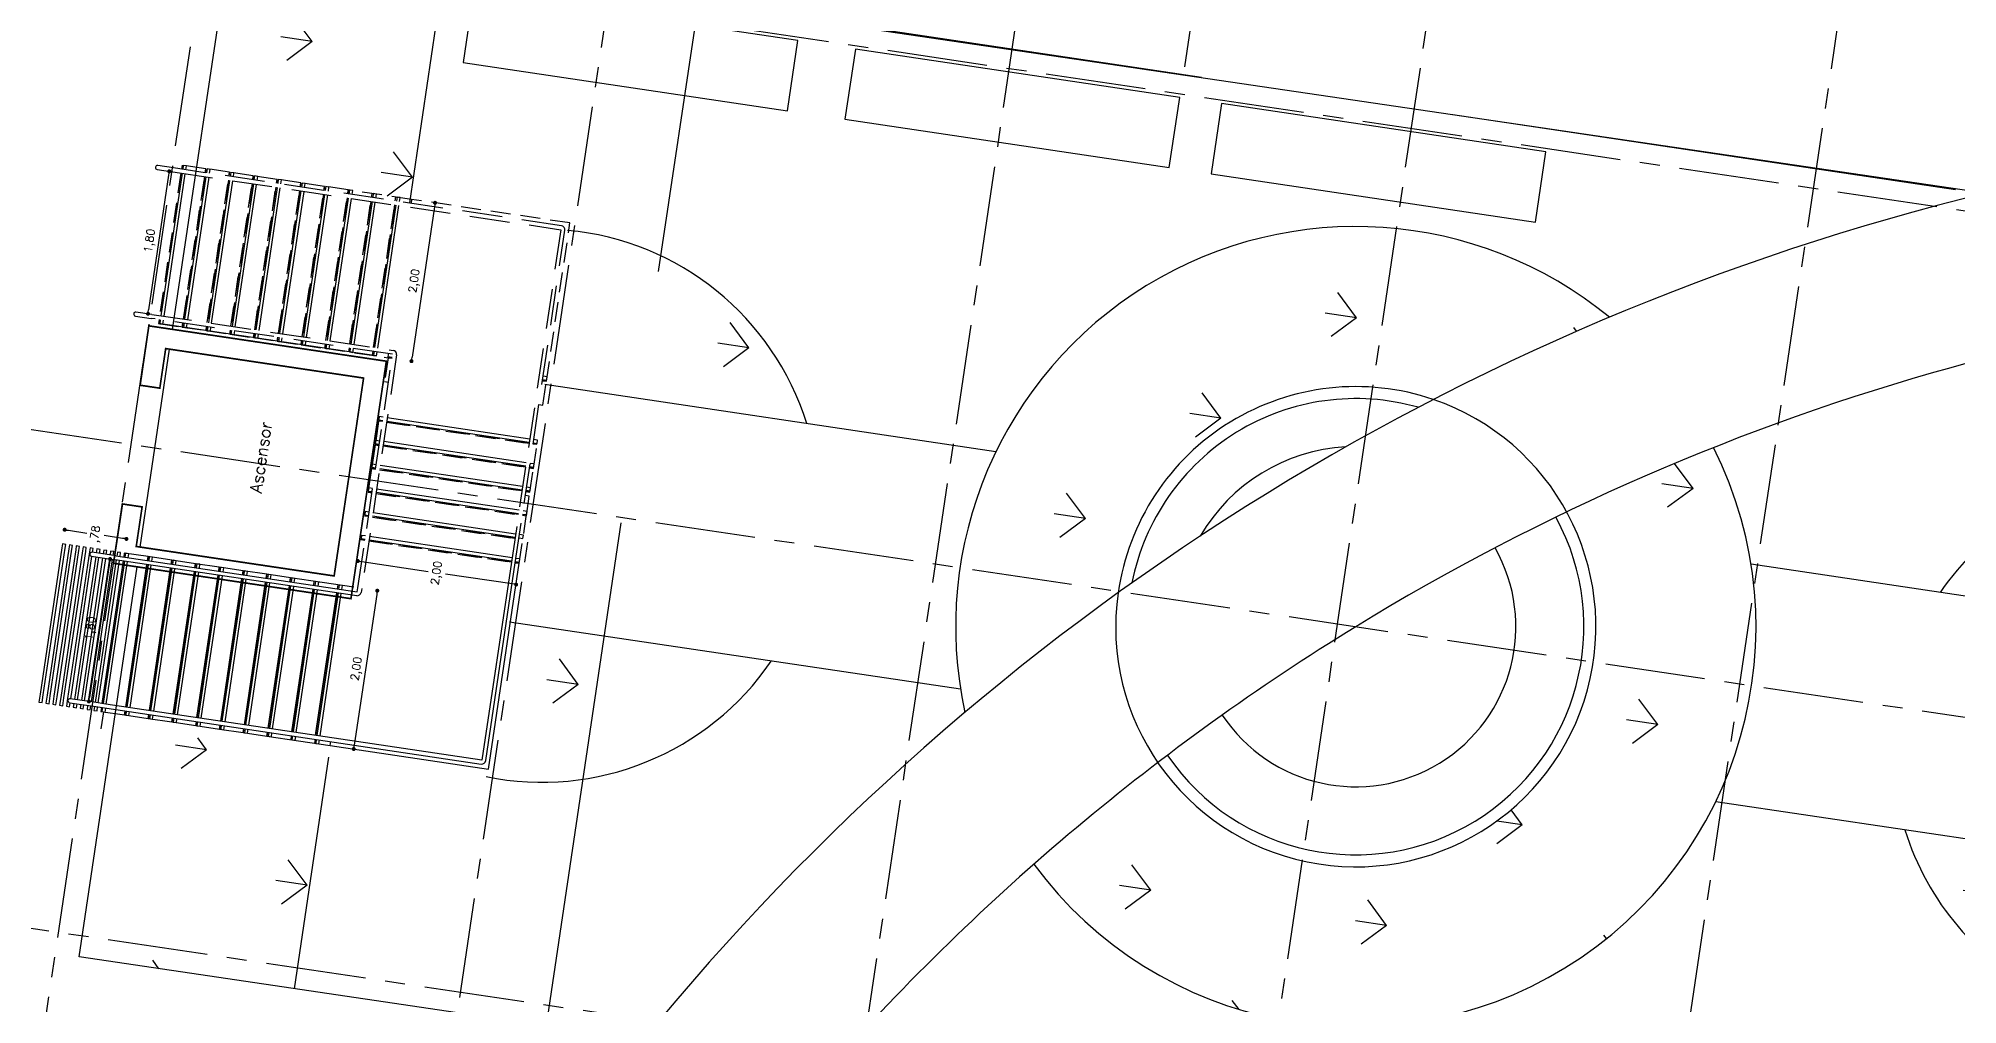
# Model space of a CAD drawing. Header units: millimetres. Extents: x 338 to 506, y 179 to 335.
# Drawn here: x 410.1 to 434.08, y 277.67 to 289.74 of the extents above; entities that cross this region are included whole.
import ezdxf

# ---------------------------------------------------------------- set-up
doc = ezdxf.new("R2010")
doc.units = ezdxf.units.MM
for name, pattern in [('CENTER', [2, 1.25, -0.25, 0.25, -0.25]), ('DASHED', [0.75, 0.5, -0.25]), ('DASHED2', [0.375, 0.25, -0.125]), ('HIDDEN', [0.375, 0.25, -0.125]), ('TRAZOS2', [9.525, 6.35, -3.175])]:
    doc.linetypes.add(name, pattern=pattern)
for name, color, linetype in [('CUBIERTA', 254, 'Continuous'), ('EJES_DE_COLUMNA', 255, 'DASHED2'), ('ESCALERA', 7, 'Continuous'), ('MUROS', 32, 'Continuous'), ('PISO', 253, 'Continuous'), ('PROYECCION', 160, 'HIDDEN'), ('REJAS', 151, 'Continuous'), ('TEXTOS', 7, 'Continuous')]:
    doc.layers.add(name, color=color, linetype=linetype)
doc.styles.add('NOTAS', font='simplex.shx')
doc.styles.get("Standard").update_dxf_attribs({"font": 'ARIALUNI.ttf'})
doc.dimstyles.new('ROMANS', dxfattribs={"dimtxt": 0.1, "dimasz": 0.05, "dimexe": 0.04, "dimexo": 0.5, "dimgap": 0.05, "dimtad": 1, "dimtih": 1, "dimtoh": 1, "dimdec": 4, "dimzin": 5, "dimdsep": 46, "dimtxsty": 'Standard', "dimsah": 1, "dimcen": 0.05, "dimse1": 1, "dimse2": 1, "dimclrd": 7, "dimclre": 7, "dimclrt": 7, "dimadec": 0, "dimazin": 0, "dimtfac": 1, "dimtdec": 4, "dimtix": 1, "dimtmove": 2, "dimatfit": 3, "dimfxl": 1, "dimtolj": 1, "dimarcsym": 0})

# ---------------------------------------------------------------- blocks, each defined once
blk = doc.blocks.new('*X944')
at = {"color": 0}
for p, q in [((102.343, 66.003), (102.064, 66.282)), ((102.343, 66.003), (102.343, 66.398)), ((102.343, 66.003), (102.623, 66.282)), ((101.093, 64.753), (101.132, 64.792)), ((106.815, 64.512), (106.536, 64.792)), ((106.815, 64.512), (106.815, 64.908)), ((106.815, 64.512), (107.095, 64.792))]:
    blk.add_line(p, q, dxfattribs=at)
blk = doc.blocks.new('*X946')
at = {"color": 0}
for p, q in [((100.852, 88.364), (100.852, 88.759)), ((109.797, 88.364), (109.797, 88.759)), ((98.057, 88.55), (98.15, 88.643)), ((100.852, 88.364), (100.573, 88.643)), ((100.852, 88.364), (100.984, 88.496)), ((109.797, 88.364), (109.517, 88.643)), ((109.797, 88.364), (110.076, 88.643)), ((99.362, 86.873), (99.082, 87.153)), ((99.362, 86.873), (99.362, 87.268)), ((99.362, 86.873), (99.641, 87.153)), ((108.306, 86.873), (108.026, 87.153)), ((108.306, 86.873), (108.306, 87.268)), ((108.306, 86.873), (108.585, 87.153))]:
    blk.add_line(p, q, dxfattribs=at)
blk = doc.blocks.new('*X950')
at = {"color": 0}
for p, q in [((102.343, 83.892), (102.343, 84.287)), ((102.343, 83.892), (102.064, 84.171)), ((102.343, 83.892), (102.623, 84.171)), ((106.815, 82.401), (106.815, 82.796)), ((106.815, 82.401), (106.536, 82.68)), ((106.815, 82.401), (107.095, 82.68))]:
    blk.add_line(p, q, dxfattribs=at)
blk = doc.blocks.new('*X951')
at = {"color": 0}
for p, q in [((105.325, 77.929), (105.045, 78.208)), ((105.325, 77.929), (105.325, 78.324)), ((105.325, 77.929), (105.604, 78.208)), ((100.852, 76.438), (100.852, 76.833)), ((106.815, 76.438), (106.815, 76.833)), ((100.852, 76.438), (100.573, 76.718)), ((100.852, 76.438), (101.132, 76.718)), ((106.815, 76.438), (106.536, 76.718)), ((106.815, 76.438), (107.095, 76.718)), ((108.306, 74.947), (108.306, 75.343)), ((99.542, 75.127), (99.641, 75.227)), ((108.306, 74.947), (108.026, 75.227)), ((108.306, 74.947), (108.585, 75.227)), ((100.852, 73.457), (100.573, 73.736)), ((100.852, 73.457), (100.852, 73.852)), ((100.852, 73.457), (101.132, 73.736)), ((102.343, 71.966), (102.064, 72.245)), ((102.343, 71.966), (102.343, 72.289)), ((108.544, 72.203), (108.585, 72.245)), ((102.343, 71.966), (102.509, 72.132)), ((101.093, 70.716), (101.132, 70.755)), ((103.834, 70.475), (103.554, 70.755)), ((103.834, 70.475), (103.834, 70.87)), ((103.834, 70.475), (104.113, 70.755)), ((106.815, 70.475), (106.536, 70.755)), ((106.815, 70.475), (106.815, 70.87)), ((106.815, 70.475), (107.09, 70.75))]:
    blk.add_line(p, q, dxfattribs=at)
blk = doc.blocks.new('COLUMNAS_V3_B9')
for p, q in [((3073.364, 1959.562), (3072.614, 1959.562)), ((3073.364, 1959.312), (3073.364, 1959.562)), ((3072.864, 1956.812), (3072.864, 1959.312)), ((3075.364, 1956.812), (3075.364, 1959.312)), ((3075.364, 1956.812), (3072.864, 1956.812))]:
    blk.add_line(p, q)
at = {"color": 6}
for p in [(3075.614, 1959.562), (3074.864, 1959.312)]:
    blk.add_line(p, (3074.864, 1959.562), dxfattribs=at)
at = {"color": 6, "const_width": 0.02}
blk.add_lwpolyline([(3073.364, 1959.562), (3072.614, 1959.562), (3072.614, 1956.562), (3075.614, 1956.562), (3075.614, 1959.562), (3074.864, 1959.562), (3074.864, 1959.312), (3075.364, 1959.312), (3075.364, 1956.812), (3072.864, 1956.812), (3072.864, 1959.312), (3073.364, 1959.312)], close=True, dxfattribs=at)
blk = doc.blocks.new('EJES_ESTRUCTURALES')
at = {"layer": 'EJES_DE_COLUMNA', "color": 9, "linetype": 'CENTER'}
for p, q in [((729.54081, 131.2663), (729.54081, 199.7363)), ((735.70507, 131.2663), (735.70507, 199.7363)), ((741.96581, 131.2663), (741.96581, 199.7363)), ((661.47768, 185.14297), (759.37077, 185.14297)), ((661.47768, 180.06297), (759.37077, 180.06297)), ((661.4777, 174.98199), (759.37077, 174.98199)), ((661.47768, 169.90297), (759.37077, 169.90297)), ((661.47768, 164.82297), (759.37077, 164.82297))]:
    blk.add_line(p, q, dxfattribs=at)
blk = doc.blocks.new('COLUMNAS')
at = {"color": 6}
for p in [(-595.38, 208.976), (-594.63, 208.726)]:
    blk.add_line(p, (-594.63, 208.976), dxfattribs=at)
for p, q in [((-593.13, 208.976), (-592.38, 208.976)), ((-593.13, 208.726), (-593.13, 208.976)), ((-595.13, 206.226), (-595.13, 208.726)), ((-592.63, 206.226), (-592.63, 208.726)), ((-595.13, 206.226), (-592.63, 206.226))]:
    blk.add_line(p, q)
at = {"color": 6, "const_width": 0.02}
blk.add_lwpolyline([(-593.13, 208.976), (-592.38, 208.976), (-592.38, 205.976), (-595.38, 205.976), (-595.38, 208.976), (-594.63, 208.976), (-594.63, 208.726), (-595.13, 208.726), (-595.13, 206.226), (-592.63, 206.226), (-592.63, 208.726), (-593.13, 208.726)], close=True, dxfattribs=at)
blk = doc.blocks.new('_DOT')
at = {"color": 0, "linetype": 'ByBlock'}
blk.add_line((-0.5, 0), (-1, 0), dxfattribs=at)
at = {"color": 0, "linetype": 'ByBlock', "const_width": 0.5}
blk.add_lwpolyline([(-0.25, 0, 1), (0.25, 0, 1)], format="xyb", close=True, dxfattribs=at)
blk = doc.blocks.new('*U861')
at = {"color": 7, "style": 'NOTAS'}
blk.add_text(',78', height=0.1, dxfattribs=at).set_placement((2995.97, 1975.047))
blk = doc.blocks.new('*D860')
at = {"color": 7, "transparency": 16777216}
for p, q in [((2996.075, 1975.428), (2996.075, 1975.197)), ((2996.075, 1974.747), (2996.075, 1974.978))]:
    blk.add_line(p, q, dxfattribs=at)
at = {"layer": 'DEFPOINTS', "color": 0, "transparency": 16777216}
for p in [(2995.897, 1975.478), (2996.075, 1975.478), (2995.897, 1974.697)]:
    blk.add_point(p, dxfattribs=at)
at = {"color": 7, "transparency": 16777216, "xscale": 0.05, "yscale": 0.05, "zscale": 0.05}
for p, rotation in [((2996.075, 1975.478), 90), ((2996.075, 1974.697), 270)]:
    blk.add_blockref('_DOT', p, dxfattribs=dict(at, rotation=rotation))
at = {"transparency": 16777216}
blk.add_blockref('*U861', (0, 0), dxfattribs=at)
blk = doc.blocks.new('*U1044')
at = {"style": 'NOTAS'}
blk.add_text('Ascensor', height=0.15, dxfattribs=at).set_placement((104.119, 88.157))
blk = doc.blocks.new('*U863')
at = {"color": 7, "style": 'NOTAS'}
blk.add_text('1,80', height=0.1, dxfattribs=at).set_placement((2999.654, 1974.914))
blk = doc.blocks.new('*D862')
at = {"color": 7, "transparency": 16777216}
blk.add_line((3000.647, 1974.845), (2998.947, 1974.845), dxfattribs=at)
at = {"layer": 'DEFPOINTS', "color": 0, "transparency": 16777216}
for p in [(2998.897, 1974.845), (2998.897, 1974.797), (3000.697, 1974.797)]:
    blk.add_point(p, dxfattribs=at)
at = {"color": 7, "transparency": 16777216, "xscale": 0.05, "yscale": 0.05, "zscale": 0.05, "rotation": 180}
blk.add_blockref('_DOT', (2998.897, 1974.845), dxfattribs=at)
at = {"transparency": 16777216}
blk.add_blockref('*U863', (0, 0), dxfattribs=at)
at = {"color": 7, "transparency": 16777216, "xscale": 0.05, "yscale": 0.05, "zscale": 0.05}
blk.add_blockref('_DOT', (3000.697, 1974.845), dxfattribs=at)
blk = doc.blocks.new('*U865')
at = {"color": 7, "style": 'NOTAS'}
blk.add_text('1,80', height=0.1, dxfattribs=at).set_placement((2994.754, 1974.931))
blk = doc.blocks.new('*D864')
at = {"color": 7, "transparency": 16777216}
blk.add_line((2995.747, 1974.862), (2994.047, 1974.862), dxfattribs=at)
at = {"layer": 'DEFPOINTS', "color": 0, "transparency": 16777216}
for p in [(2993.997, 1974.957), (2993.997, 1974.862), (2995.797, 1974.957)]:
    blk.add_point(p, dxfattribs=at)
at = {"color": 7, "transparency": 16777216, "xscale": 0.05, "yscale": 0.05, "zscale": 0.05, "rotation": 180}
blk.add_blockref('_DOT', (2993.997, 1974.862), dxfattribs=at)
at = {"transparency": 16777216}
blk.add_blockref('*U865', (0, 0), dxfattribs=at)
at = {"color": 7, "transparency": 16777216, "xscale": 0.05, "yscale": 0.05, "zscale": 0.05}
blk.add_blockref('_DOT', (2995.797, 1974.862), dxfattribs=at)
blk = doc.blocks.new('*U857')
at = {"color": 7, "style": 'NOTAS'}
blk.add_text('2,00', height=0.1, dxfattribs=at).set_placement((2999.644, 1971.571))
blk = doc.blocks.new('*D856')
at = {"color": 7, "transparency": 16777216}
blk.add_line((3000.747, 1971.502), (2998.847, 1971.502), dxfattribs=at)
at = {"layer": 'DEFPOINTS', "color": 0, "transparency": 16777216}
for p in [(2998.797, 1971.647), (2998.797, 1971.502), (3000.797, 1971.647)]:
    blk.add_point(p, dxfattribs=at)
at = {"color": 7, "transparency": 16777216, "xscale": 0.05, "yscale": 0.05, "zscale": 0.05, "rotation": 180}
blk.add_blockref('_DOT', (2998.797, 1971.502), dxfattribs=at)
at = {"transparency": 16777216}
blk.add_blockref('*U857', (0, 0), dxfattribs=at)
at = {"color": 7, "transparency": 16777216, "xscale": 0.05, "yscale": 0.05, "zscale": 0.05}
blk.add_blockref('_DOT', (3000.797, 1971.502), dxfattribs=at)
blk = doc.blocks.new('*U859')
at = {"color": 7, "style": 'NOTAS'}
blk.add_text('2,00', height=0.1, dxfattribs=at).set_placement((2994.744, 1971.571))
blk = doc.blocks.new('*D858')
at = {"color": 7, "transparency": 16777216}
blk.add_line((2995.847, 1971.502), (2993.947, 1971.502), dxfattribs=at)
at = {"layer": 'DEFPOINTS', "color": 0, "transparency": 16777216}
for p in [(2993.897, 1971.647), (2993.897, 1971.502), (2995.897, 1971.647)]:
    blk.add_point(p, dxfattribs=at)
at = {"color": 7, "transparency": 16777216, "xscale": 0.05, "yscale": 0.05, "zscale": 0.05, "rotation": 180}
blk.add_blockref('_DOT', (2993.897, 1971.502), dxfattribs=at)
at = {"transparency": 16777216}
blk.add_blockref('*U859', (0, 0), dxfattribs=at)
at = {"color": 7, "transparency": 16777216, "xscale": 0.05, "yscale": 0.05, "zscale": 0.05}
blk.add_blockref('_DOT', (2995.897, 1971.502), dxfattribs=at)
blk = doc.blocks.new('*U867')
at = {"color": 7, "style": 'NOTAS'}
blk.add_text('2,00', height=0.1, dxfattribs=at).set_placement((2996.075, 1970.757))
blk = doc.blocks.new('*D866')
at = {"color": 7, "transparency": 16777216}
for p, q in [((2996.228, 1971.747), (2996.228, 1970.907)), ((2996.228, 1969.847), (2996.228, 1970.688))]:
    blk.add_line(p, q, dxfattribs=at)
at = {"layer": 'DEFPOINTS', "color": 0, "transparency": 16777216}
for p in [(2996.228, 1971.797), (2996.157, 1969.797), (2996.228, 1969.797)]:
    blk.add_point(p, dxfattribs=at)
at = {"color": 7, "transparency": 16777216, "xscale": 0.05, "yscale": 0.05, "zscale": 0.05}
for p, rotation in [((2996.228, 1971.797), 90), ((2996.228, 1969.797), 270)]:
    blk.add_blockref('_DOT', p, dxfattribs=dict(at, rotation=rotation))
at = {"transparency": 16777216}
blk.add_blockref('*U867', (0, 0), dxfattribs=at)
blk = doc.blocks.new('A$C7152A42C')
for p, q in [((106.03061, 86.99284), (106.03061, 89.74284)), ((100.98412, 86.8428), (98.05879, 86.84034)), ((107.98412, 86.85792), (110.97578, 86.86293)), ((102.98668, 79.15775), (102.98668, 84.85772)), ((105.98668, 79.15775), (105.98668, 84.85772)), ((102.98668, 64.11826), (102.98668, 69.61835)), ((105.98668, 64.11826), (105.98668, 69.61835))]:
    blk.add_line(p, q)
for points in [[(101.23061, 89.84284), (101.23061, 90.14284, 1), (101.18061, 90.14284), (101.18061, 89.84284)], [(103.08061, 89.84284), (103.08061, 90.14284, 1), (103.03061, 90.14284), (103.03061, 89.84284)], [(106.13061, 89.84284), (106.13061, 90.04284, 1), (106.08061, 90.04284), (106.08061, 89.84284)], [(107.98061, 89.84284), (107.98061, 90.04284, 1), (107.93061, 90.04284), (107.93061, 89.84284)]]:
    blk.add_lwpolyline(points, format="xyb")
for points in [[(101.13061, 89.70784), (100.91609, 89.70784)], [(101.18061, 89.84284), (101.18061, 89.84284), (101.18061, 84.94284)], [(103.73061, 84.94284), (101.23061, 84.94284), (101.23061, 89.69284), (101.23061, 89.84284)], [(103.03061, 86.79284), (103.03061, 89.84284)], [(103.08061, 89.84284), (103.08061, 86.79284), (103.13061, 86.79284)], [(103.13061, 86.74284), (103.08067, 86.74284)], [(101.23054, 84.89284), (103.73061, 84.89284)]]:
    blk.add_lwpolyline(points)
at = {"linetype": 'DASHED'}
for points in [[(103.13061, 86.79284), (106.08061, 86.79284), (106.08061, 89.84284)], [(107.93061, 89.84284), (107.93061, 84.94284), (103.73061, 84.94284)], [(106.13061, 89.84284), (106.13061, 86.79284), (106.13061, 86.79192)], [(107.98061, 84.94284), (107.98061, 89.84284), (107.98061, 89.84284)], [(106.08061, 86.74284), (103.13061, 86.74284)], [(103.73061, 84.89284), (107.93067, 84.89284)]]:
    blk.add_lwpolyline(points, dxfattribs=at)
for centre, radius, start, end in [((103.08373, 86.79597), 0.05322, 183.362995, 266.699751), ((106.07754, 86.79597), 0.05322, 273.300249, 356.637005), ((101.23373, 84.94596), 0.05322, 183.362995, 266.699751), ((107.92748, 84.94596), 0.05322, 273.300249, 356.637005), ((104.49812, 84.67062), 3.46904, 176.908273, 244.170677), ((104.48528, 84.65936), 3.45454, 295.760918, 3.291683), ((82.12756, 55.63801), 31.18038, 22.142294, 59.250018), ((82.12756, 55.63801), 29.18038, 39.982723, 56.883963), ((104.48668, 74.38805), 5, 329.132204, 110.833243), ((104.48668, 74.38805), 5, 134.897507, 305.067939), ((104.48668, 74.38805), 3, 90.331792, 349.633655), ((104.48668, 74.38805), 3, 349.633655, 90.331792), ((104.48668, 74.38805), 2.85, 352.589969, 87.375478), ((104.48668, 74.38805), 2.85, 132.929277, 307.036169), ((104.48668, 74.38805), 2.25, 11.721433, 68.244013), ((104.48668, 74.38805), 2, 131.946612, 308.018835), ((82.12756, 55.63801), 29.18038, 8.037942, 39.982723), ((104.48668, 64.11826), 3.45256, 115.750959, 207.944411), ((104.48668, 64.11826), 3.45256, 332.055589, 64.249041)]:
    blk.add_arc(centre, radius, start, end)
at = {"layer": 'ESCALERA', "color": 251}
for points in [[(101.23061, 90.52319), (101.13061, 90.52319), (101.13061, 90.48319), (101.23061, 90.48319)], [(101.23061, 90.43648), (101.13061, 90.43648), (101.13061, 90.39648), (101.23061, 90.39648)], [(103.08061, 90.52319), (101.23061, 90.52319)], [(101.23061, 90.48319), (103.08061, 90.48319)], [(103.08061, 90.43648), (101.23061, 90.43648)], [(103.13061, 90.52319), (103.13061, 90.52319), (103.08061, 90.52319)], [(103.08061, 90.48319), (103.13061, 90.48319), (103.13061, 90.52319)], [(103.13061, 90.43648), (103.13061, 90.43648), (103.08061, 90.43648)], [(103.08061, 90.39648), (103.13061, 90.39648), (103.13061, 90.43648)], [(101.23061, 90.34978), (101.13061, 90.34978), (101.13061, 90.30978), (101.23061, 90.30978)], [(101.23061, 90.26307), (101.13061, 90.26307), (101.13061, 90.22307), (101.23061, 90.22307)], [(101.23061, 90.17636), (101.13061, 90.17636), (101.13061, 90.13636), (101.18061, 90.13636)], [(101.23061, 90.39648), (103.08061, 90.39648)], [(103.08061, 90.34978), (101.23061, 90.34978)], [(101.23061, 90.30978), (103.08061, 90.30978)], [(103.08061, 90.26307), (101.23061, 90.26307)], [(101.23061, 90.22307), (103.08061, 90.22307)], [(103.08061, 90.17636), (101.23061, 90.17636)], [(103.13061, 90.34978), (103.13061, 90.34978), (103.08061, 90.34978)], [(103.08061, 90.30978), (103.13061, 90.30978), (103.13061, 90.34978)], [(103.13061, 90.26307), (103.13061, 90.26307), (103.08061, 90.26307)], [(103.08061, 90.22307), (103.13061, 90.22307), (103.13061, 90.26307)], [(103.13061, 90.17636), (103.13061, 90.17636), (103.08061, 90.17636)], [(103.08061, 90.13636), (103.13061, 90.13636), (103.13061, 90.17636)], [(101.18061, 90.08966), (101.13061, 90.08966), (101.13061, 90.04966), (101.18061, 90.04966)], [(101.18061, 90.00295), (101.13061, 90.00295), (101.13061, 89.96295), (101.18061, 89.96295)], [(101.23061, 90.13636), (103.03061, 90.13636)], [(103.03061, 90.08966), (101.23061, 90.08966)], [(101.23061, 90.04966), (103.03061, 90.04966)], [(103.03061, 90.00295), (101.23061, 90.00295)], [(101.23061, 89.96295), (103.03061, 89.96295)], [(103.13061, 90.08966), (103.13061, 90.08966), (103.08061, 90.08966)], [(103.08061, 90.04966), (103.13061, 90.04966), (103.13061, 90.08966)], [(103.13061, 90.00295), (103.13061, 90.00295), (103.08061, 90.00295)], [(103.08061, 89.96295), (103.13061, 89.96295), (103.13061, 90.00295)], [(101.18061, 89.91625), (101.13061, 89.91625), (101.13061, 89.87625), (101.18061, 89.87625)], [(101.18061, 89.82954), (101.13061, 89.82954), (101.13061, 89.78954), (101.18061, 89.78954)], [(101.18061, 89.72784), (101.13061, 89.72784), (101.13061, 89.68784), (101.18061, 89.68784)], [(103.03061, 89.91625), (101.23061, 89.91625)], [(101.23061, 89.87625), (103.03061, 89.87625)], [(103.03061, 89.82954), (101.23061, 89.82954)], [(101.23061, 89.78954), (103.03061, 89.78954)], [(103.03061, 89.72784), (101.23061, 89.72784)], [(101.23061, 89.68784), (103.03061, 89.68784)], [(103.13061, 89.91625), (103.13061, 89.91625), (103.08061, 89.91625)], [(103.08061, 89.87625), (103.13061, 89.87625), (103.13061, 89.91625)], [(103.13061, 89.82954), (103.13061, 89.82954), (103.08061, 89.82954)], [(103.08061, 89.78954), (103.13061, 89.78954), (103.13061, 89.82954)], [(103.13061, 89.72784), (103.13061, 89.72784), (103.08061, 89.72784)], [(103.08061, 89.68784), (103.13061, 89.68784), (103.13061, 89.72784)], [(106.08061, 89.72784), (106.03061, 89.72784), (106.03061, 89.68784), (106.08061, 89.68784)], [(107.93061, 89.72784), (106.13061, 89.72784)], [(106.13061, 89.68784), (107.93061, 89.68784)], [(108.03061, 89.72784), (108.03061, 89.72784), (107.98061, 89.72784)], [(107.98061, 89.68784), (108.03061, 89.68784), (108.03061, 89.72784)], [(101.18061, 89.42784), (101.13061, 89.42784), (101.13061, 89.38784), (101.18061, 89.38784)], [(103.03061, 89.42784), (101.23061, 89.42784)], [(101.23061, 89.38784), (103.03061, 89.38784)], [(103.13061, 89.42784), (103.13061, 89.42784), (103.08061, 89.42784)], [(103.08061, 89.38784), (103.13061, 89.38784), (103.13061, 89.42784)], [(106.08061, 89.42784), (106.03061, 89.42784), (106.03061, 89.38784), (106.08061, 89.38784)], [(107.93061, 89.42784), (106.13061, 89.42784)], [(106.13061, 89.38784), (107.93061, 89.38784)], [(108.03061, 89.42784), (108.03061, 89.42784), (107.98061, 89.42784)], [(107.98061, 89.38784), (108.03061, 89.38784), (108.03061, 89.42784)], [(101.18061, 89.12784), (101.13061, 89.12784), (101.13061, 89.08784), (101.18061, 89.08784)], [(103.03061, 89.12784), (101.23061, 89.12784)], [(101.23061, 89.08784), (103.03061, 89.08784)], [(103.13061, 89.12784), (103.13061, 89.12784), (103.08061, 89.12784)], [(103.08061, 89.08784), (103.13061, 89.08784), (103.13061, 89.12784)], [(106.08061, 89.12784), (106.03061, 89.12784), (106.03061, 89.08784), (106.08061, 89.08784)], [(107.93061, 89.12784), (106.13061, 89.12784)], [(106.13061, 89.08784), (107.93061, 89.08784)], [(108.03061, 89.12784), (108.03061, 89.12784), (107.98061, 89.12784)], [(107.98061, 89.08784), (108.03061, 89.08784), (108.03061, 89.12784)], [(101.18061, 88.82784), (101.13061, 88.82784), (101.13061, 88.78784), (101.18061, 88.78784)], [(103.03061, 88.82784), (101.23061, 88.82784)], [(101.23061, 88.78784), (103.03061, 88.78784)], [(103.13061, 88.82784), (103.13061, 88.82784), (103.08061, 88.82784)], [(103.08061, 88.78784), (103.13061, 88.78784), (103.13061, 88.82784)], [(106.08061, 88.82784), (106.03061, 88.82784), (106.03061, 88.78784), (106.08061, 88.78784)], [(107.93061, 88.82784), (106.13061, 88.82784)], [(106.13061, 88.78784), (107.93061, 88.78784)], [(108.03061, 88.82784), (108.03061, 88.82784), (107.98061, 88.82784)], [(107.98061, 88.78784), (108.03061, 88.78784), (108.03061, 88.82784)], [(101.18061, 88.52784), (101.13061, 88.52784), (101.13061, 88.48784), (101.18061, 88.48784)], [(103.03061, 88.52784), (101.23061, 88.52784)], [(103.13061, 88.52784), (103.13061, 88.52784), (103.08061, 88.52784)], [(103.08061, 88.48784), (103.13061, 88.48784), (103.13061, 88.52784)], [(106.08061, 88.52784), (106.03061, 88.52784), (106.03061, 88.48784), (106.08061, 88.48784)], [(107.93061, 88.52784), (106.13061, 88.52784)], [(108.03061, 88.52784), (108.03061, 88.52784), (107.98061, 88.52784)], [(107.98061, 88.48784), (108.03061, 88.48784), (108.03061, 88.52784)], [(101.23061, 88.48784), (103.03061, 88.48784)], [(106.13061, 88.48784), (107.93061, 88.48784)], [(101.18061, 88.22784), (101.13061, 88.22784), (101.13061, 88.18784), (101.18061, 88.18784)], [(103.03061, 88.22784), (101.23061, 88.22784)], [(101.23061, 88.18784), (103.03061, 88.18784)], [(103.13061, 88.22784), (103.13061, 88.22784), (103.08061, 88.22784)], [(103.08061, 88.18784), (103.13061, 88.18784), (103.13061, 88.22784)], [(106.08061, 88.22784), (106.03061, 88.22784), (106.03061, 88.18784), (106.08061, 88.18784)], [(107.93061, 88.22784), (106.13061, 88.22784)], [(106.13061, 88.18784), (107.93061, 88.18784)], [(108.03061, 88.22784), (108.03061, 88.22784), (107.98061, 88.22784)], [(107.98061, 88.18784), (108.03061, 88.18784), (108.03061, 88.22784)], [(101.18061, 87.92784), (101.13061, 87.92784), (101.13061, 87.88784), (101.18061, 87.88784)], [(103.03061, 87.92784), (101.23061, 87.92784)], [(101.23061, 87.88784), (103.03061, 87.88784)], [(103.13061, 87.92784), (103.13061, 87.92784), (103.08061, 87.92784)], [(103.08061, 87.88784), (103.13061, 87.88784), (103.13061, 87.92784)], [(106.08061, 87.92784), (106.03061, 87.92784), (106.03061, 87.88784), (106.08061, 87.88784)], [(107.93061, 87.92784), (106.13061, 87.92784)], [(106.13061, 87.88784), (107.93061, 87.88784)], [(108.03061, 87.92784), (108.03061, 87.92784), (107.98061, 87.92784)], [(107.98061, 87.88784), (108.03061, 87.88784), (108.03061, 87.92784)], [(101.18061, 87.62784), (101.13061, 87.62784), (101.13061, 87.58784), (101.18061, 87.58784)], [(103.03061, 87.62784), (101.23061, 87.62784)], [(101.23061, 87.58784), (103.03061, 87.58784)], [(103.13061, 87.62784), (103.13061, 87.62784), (103.08061, 87.62784)], [(103.08061, 87.58784), (103.13061, 87.58784), (103.13061, 87.62784)], [(106.08061, 87.62784), (106.03061, 87.62784), (106.03061, 87.58784), (106.08061, 87.58784)], [(107.93061, 87.62784), (106.13061, 87.62784)], [(106.13061, 87.58784), (107.93061, 87.58784)], [(108.03061, 87.62784), (108.03061, 87.62784), (107.98061, 87.62784)], [(107.98061, 87.58784), (108.03061, 87.58784), (108.03061, 87.62784)], [(101.18061, 87.32784), (101.13061, 87.32784), (101.13061, 87.28784), (101.18061, 87.28784)], [(103.03061, 87.32784), (101.23061, 87.32784)], [(103.13061, 87.32784), (103.13061, 87.32784), (103.08061, 87.32784)], [(103.08061, 87.28784), (103.13061, 87.28784), (103.13061, 87.32784)], [(106.08061, 87.32784), (106.03061, 87.32784), (106.03061, 87.28784), (106.08061, 87.28784)], [(107.93061, 87.32784), (106.13061, 87.32784)], [(108.03061, 87.32784), (108.03061, 87.32784), (107.98061, 87.32784)], [(107.98061, 87.28784), (108.03061, 87.28784), (108.03061, 87.32784)], [(101.23061, 87.28784), (103.03061, 87.28784)], [(106.13061, 87.28784), (107.93061, 87.28784)], [(101.18061, 87.02784), (101.13061, 87.02784), (101.13061, 86.98784), (101.18061, 86.98784)], [(103.03061, 87.02784), (101.23061, 87.02784)], [(101.23061, 86.98784), (103.03061, 86.98784)], [(103.13061, 87.02784), (103.13061, 87.02784), (103.08061, 87.02784)], [(103.08061, 86.98784), (103.13061, 86.98784), (103.13061, 87.02784)], [(103.74561, 86.84284), (103.74561, 86.84284), (103.74561, 86.79284)], [(103.78561, 86.79284), (103.78561, 86.84284), (103.74561, 86.84284)], [(104.04561, 86.84284), (104.04561, 86.84284), (104.04561, 86.79284)], [(104.08561, 86.79284), (104.08561, 86.84284), (104.04561, 86.84284)], [(104.34561, 86.84284), (104.34561, 86.84284), (104.34561, 86.79284)], [(104.38561, 86.79284), (104.38561, 86.84284), (104.34561, 86.84284)], [(104.64561, 86.84284), (104.64561, 86.84284), (104.64561, 86.79284)], [(104.68561, 86.79284), (104.68561, 86.84284), (104.64561, 86.84284)], [(104.94561, 86.84284), (104.94561, 86.84284), (104.94561, 86.79284)], [(104.98561, 86.79284), (104.98561, 86.84284), (104.94561, 86.84284)], [(105.24561, 86.84284), (105.24561, 86.84284), (105.24561, 86.79284)], [(105.28561, 86.79284), (105.28561, 86.84284), (105.24561, 86.84284)], [(106.08061, 87.02784), (106.03061, 87.02784), (106.03061, 86.98784), (106.08061, 86.98784)], [(106.03561, 86.79284), (106.03561, 86.84284), (106.04561, 86.84284)], [(106.04561, 86.84284), (106.04561, 86.84284), (106.04561, 86.79284)], [(107.93061, 87.02784), (106.13061, 87.02784)], [(106.13061, 86.98784), (107.93061, 86.98784)], [(108.03061, 87.02784), (108.03061, 87.02784), (107.98061, 87.02784)], [(107.98061, 86.98784), (108.03061, 86.98784), (108.03061, 87.02784)], [(103.74561, 86.74284), (103.74561, 84.94284)], [(103.78561, 84.94284), (103.78561, 86.74284)], [(104.04561, 86.74284), (104.04561, 84.94284)], [(104.08561, 84.94284), (104.08561, 86.74284)], [(104.34561, 86.74284), (104.34561, 84.94284)], [(104.38561, 84.94284), (104.38561, 86.74284)], [(104.64561, 86.74284), (104.64561, 84.94284)], [(104.68561, 84.94284), (104.68561, 86.74284)], [(104.94561, 86.74284), (104.94561, 84.94284)], [(104.98561, 84.94284), (104.98561, 86.74284)], [(105.24561, 86.74284), (105.24561, 84.94284)], [(105.28561, 84.94284), (105.28561, 86.74284)], [(103.74561, 84.89284), (103.74561, 84.84284), (103.78561, 84.84284), (103.78561, 84.89284)], [(104.04561, 84.89284), (104.04561, 84.84284), (104.08561, 84.84284), (104.08561, 84.89284)], [(104.34561, 84.89284), (104.34561, 84.84284), (104.38561, 84.84284), (104.38561, 84.89284)], [(104.64561, 84.89284), (104.64561, 84.84284), (104.68561, 84.84284), (104.68561, 84.89284)], [(104.94561, 84.89284), (104.94561, 84.84284), (104.98561, 84.84284), (104.98561, 84.89284)], [(105.24561, 84.89284), (105.24561, 84.84284), (105.28561, 84.84284), (105.28561, 84.89284)], [(106.04561, 84.89284), (106.04561, 84.84284), (106.08561, 84.84284), (106.08561, 84.89284)]]:
    blk.add_lwpolyline(points, dxfattribs=at)
at = {"layer": 'ESCALERA'}
for points in [[(101.18061, 89.74284), (101.13061, 89.74284), (101.13061, 89.44284), (101.18061, 89.44284)], [(103.03061, 89.74284), (101.23061, 89.74284)], [(103.13061, 89.44284), (103.13061, 89.74284), (103.08061, 89.74284)], [(101.18061, 89.44284), (101.13061, 89.44284), (101.13061, 89.14284), (101.18061, 89.14284)], [(103.03061, 89.44284), (101.23061, 89.44284)], [(101.23061, 89.44284), (103.03061, 89.44284)], [(103.13061, 89.14284), (103.13061, 89.44284), (103.08061, 89.44284)], [(103.08061, 89.44284), (103.13061, 89.44284)], [(101.18061, 89.14284), (101.13061, 89.14284), (101.13061, 88.84284), (101.18061, 88.84284)], [(103.03061, 89.14284), (101.23061, 89.14284)], [(101.23061, 89.14284), (103.03061, 89.14284)], [(103.13061, 88.84284), (103.13061, 89.14284), (103.08061, 89.14284)], [(103.08061, 89.14284), (103.13061, 89.14284)], [(101.18061, 88.84284), (101.13061, 88.84284), (101.13061, 88.54284), (101.18061, 88.54284)], [(103.03061, 88.84284), (101.23061, 88.84284)], [(101.23061, 88.84284), (103.03061, 88.84284)], [(103.13061, 88.54284), (103.13061, 88.84284), (103.08061, 88.84284)], [(103.08061, 88.84284), (103.13061, 88.84284)], [(101.18061, 88.54284), (101.13061, 88.54284), (101.13061, 88.24284), (101.18061, 88.24284)], [(103.03061, 88.54284), (101.23061, 88.54284)], [(101.23061, 88.54284), (103.03061, 88.54284)], [(103.13061, 88.24284), (103.13061, 88.54284), (103.08061, 88.54284)], [(103.08061, 88.54284), (103.13061, 88.54284)], [(101.18061, 88.24284), (101.13061, 88.24284), (101.13061, 87.94284), (101.18061, 87.94284)], [(103.03061, 88.24284), (101.23061, 88.24284)], [(101.23061, 88.24284), (103.03061, 88.24284)], [(103.13061, 87.94284), (103.13061, 88.24284), (103.08061, 88.24284)], [(103.08061, 88.24284), (103.13061, 88.24284)], [(101.18061, 87.94284), (101.13061, 87.94284), (101.13061, 87.64284), (101.18061, 87.64284)], [(103.03061, 87.94284), (101.23061, 87.94284)], [(101.23061, 87.94284), (103.03061, 87.94284)], [(103.13061, 87.64284), (103.13061, 87.94284), (103.08061, 87.94284)], [(103.08061, 87.94284), (103.13061, 87.94284)], [(101.18061, 87.64284), (101.13061, 87.64284), (101.13061, 86.84284), (101.18061, 86.84284)], [(103.03061, 87.64284), (101.23061, 87.64284)], [(101.23061, 87.64284), (103.03061, 87.64284)], [(103.13061, 86.84284), (103.13061, 87.64284), (103.08061, 87.64284)], [(103.08061, 87.64284), (103.13061, 87.64284)], [(101.18061, 87.34284), (101.13061, 87.34284)], [(103.03061, 87.34284), (101.23061, 87.34284)], [(101.23061, 87.34284), (103.03061, 87.34284)], [(103.08061, 87.34284), (103.13061, 87.34284)], [(101.18061, 87.04284), (101.13061, 87.04284)], [(101.13061, 86.84284), (101.13061, 84.84284), (103.73061, 84.84284), (103.73061, 84.89284)], [(103.03061, 87.04284), (101.23061, 87.04284)], [(101.23061, 87.04284), (103.03061, 87.04284)], [(103.08061, 87.04284), (103.13061, 87.04284)]]:
    blk.add_lwpolyline(points, dxfattribs=at)
at = {"layer": 'ESCALERA', "linetype": 'HIDDEN'}
for points in [[(106.08061, 89.74284), (106.03061, 89.74284), (106.03061, 89.44284), (106.08061, 89.44284)], [(107.93061, 89.74284), (106.13061, 89.74284)], [(108.03061, 89.44284), (108.03061, 89.74284), (107.98061, 89.74284)], [(106.08061, 89.44284), (106.03061, 89.44284), (106.03061, 89.14284), (106.08061, 89.14284)], [(107.93061, 89.44284), (106.13061, 89.44284)], [(106.13061, 89.44284), (107.93061, 89.44284)], [(108.03061, 89.14284), (108.03061, 89.44284), (107.98061, 89.44284)], [(107.98061, 89.44284), (108.03061, 89.44284)], [(106.08061, 89.14284), (106.03061, 89.14284), (106.03061, 88.84284), (106.08061, 88.84284)], [(107.93061, 89.14284), (106.13061, 89.14284)], [(106.13061, 89.14284), (107.93061, 89.14284)], [(108.03061, 88.84284), (108.03061, 89.14284), (107.98061, 89.14284)], [(107.98061, 89.14284), (108.03061, 89.14284)], [(106.08061, 88.84284), (106.03061, 88.84284), (106.03061, 88.54284), (106.08061, 88.54284)], [(107.93061, 88.84284), (106.13061, 88.84284)], [(106.13061, 88.84284), (107.93061, 88.84284)], [(108.03061, 88.54284), (108.03061, 88.84284), (107.98061, 88.84284)], [(107.98061, 88.84284), (108.03061, 88.84284)], [(106.08061, 88.54284), (106.03061, 88.54284), (106.03061, 88.24284), (106.08061, 88.24284)], [(107.93061, 88.54284), (106.13061, 88.54284)], [(106.13061, 88.54284), (107.93061, 88.54284)], [(108.03061, 88.24284), (108.03061, 88.54284), (107.98061, 88.54284)], [(107.98061, 88.54284), (108.03061, 88.54284)], [(106.08061, 88.24284), (106.03061, 88.24284), (106.03061, 87.94284), (106.08061, 87.94284)], [(107.93061, 88.24284), (106.13061, 88.24284)], [(106.13061, 88.24284), (107.93061, 88.24284)], [(108.03061, 87.94284), (108.03061, 88.24284), (107.98061, 88.24284)], [(107.98061, 88.24284), (108.03061, 88.24284)], [(106.08061, 87.94284), (106.03061, 87.94284), (106.03061, 87.64284), (106.08061, 87.64284)], [(107.93061, 87.94284), (106.13061, 87.94284)], [(106.13061, 87.94284), (107.93061, 87.94284)], [(108.03061, 87.64284), (108.03061, 87.94284), (107.98061, 87.94284)], [(107.98061, 87.94284), (108.03061, 87.94284)], [(106.08061, 87.64284), (106.03061, 87.64284), (106.03061, 86.84284), (106.08061, 86.84284)], [(107.93061, 87.64284), (106.13061, 87.64284)], [(106.13061, 87.64284), (107.93061, 87.64284)], [(108.03061, 86.84284), (108.03061, 87.64284), (107.98061, 87.64284)], [(107.98061, 87.64284), (108.03061, 87.64284)], [(106.08061, 87.34284), (106.03061, 87.34284)], [(107.93061, 87.34284), (106.13061, 87.34284)], [(106.13061, 87.34284), (107.93061, 87.34284)], [(107.98061, 87.34284), (108.03061, 87.34284)], [(103.73061, 86.79284), (103.73061, 86.84284)], [(104.03061, 86.79284), (104.03061, 86.84284)], [(104.63061, 86.84284), (104.33061, 86.84284), (104.33061, 86.79284)], [(104.33061, 86.79284), (104.33061, 86.84284)], [(104.93061, 86.84284), (104.63061, 86.84284), (104.63061, 86.79284)], [(104.63061, 86.79284), (104.63061, 86.84284)], [(105.23061, 86.84284), (104.93061, 86.84284), (104.93061, 86.79284)], [(104.93061, 86.79284), (104.93061, 86.84284)], [(105.23061, 86.79284), (105.23061, 86.84284)], [(106.03061, 86.84284), (105.73061, 86.84284), (105.73061, 86.79284)], [(106.08061, 87.04284), (106.03061, 87.04284)], [(106.03061, 86.84284), (106.03061, 86.79284)], [(106.03061, 84.89284), (106.03061, 84.84284), (108.03061, 84.84284), (108.03061, 86.84284), (107.98061, 86.84284)], [(106.03061, 86.79284), (106.03061, 86.84284)], [(107.93061, 87.04284), (106.13061, 87.04284)], [(106.13061, 87.04284), (107.93061, 87.04284)], [(107.98061, 87.04284), (108.03061, 87.04284)], [(103.73061, 86.74284), (103.73061, 84.94284)], [(103.73061, 84.94284), (103.73061, 86.74284)], [(104.03061, 86.74284), (104.03061, 84.94284)], [(104.03061, 84.94284), (104.03061, 86.74284)], [(104.33061, 86.74284), (104.33061, 84.94284)], [(104.33061, 84.94284), (104.33061, 86.74284)], [(104.63061, 86.74284), (104.63061, 84.94284)], [(104.63061, 84.94284), (104.63061, 86.74284)], [(104.93061, 86.74284), (104.93061, 84.94284)], [(104.93061, 84.94284), (104.93061, 86.74284)], [(105.23061, 86.74284), (105.23061, 84.94284)], [(105.23061, 84.94284), (105.23061, 86.74284)], [(103.73061, 84.89284), (103.73061, 84.84284), (104.58061, 84.84284), (104.58061, 84.89284)], [(104.33061, 84.89284), (104.33061, 84.84284), (104.63061, 84.84284), (104.63061, 84.89284)], [(104.63061, 84.89284), (104.63061, 84.84284), (104.93061, 84.84284), (104.93061, 84.89284)], [(104.93061, 84.89284), (104.93061, 84.84284), (105.23061, 84.84284), (105.23061, 84.89284)], [(105.73061, 84.89284), (105.73061, 84.84284), (106.03061, 84.84284), (106.03061, 84.89284)]]:
    blk.add_lwpolyline(points, dxfattribs=at)
at = {"layer": 'PISO'}
for points in [[(105.98412, 89.55784), (110.97126, 89.55784), (111.02126, 59.71826), (98.08151, 59.71826), (98.05651, 89.55784), (102.98412, 89.55784)], [(103.23412, 89.55784), (105.73412, 89.55784)]]:
    blk.add_lwpolyline(points, dxfattribs=at)
at = {"layer": 'PROYECCION', "linetype": 'TRAZOS2'}
blk.add_lwpolyline([(98.06987, 83.65779), (110.99487, 83.65784), (110.99487, 65.11826), (98.06987, 65.11822)], close=True, dxfattribs=at)
at = {"layer": 'REJAS', "color": 30}
for points in [[(110.70456, 86.45928), (109.81758, 86.45928), (109.81758, 82.36177), (110.70456, 82.36177)], [(110.70456, 81.6353), (109.81758, 81.6353), (109.81758, 77.53778), (110.70456, 77.53778)], [(110.70456, 77.00956), (109.81758, 77.00956), (109.81758, 72.91205), (110.70456, 72.91205)]]:
    blk.add_lwpolyline(points, close=True, dxfattribs=at)
at = {"layer": 'TEXTOS'}
blk.add_line((112.80117, 77.5374), (111.09199, 77.5374), dxfattribs=at)
at = {"color": 18}
blk.add_blockref('COLUMNAS_V3_B9', (-2969.6298, -1869.70381), dxfattribs=at)
blk.add_blockref('*U1044', (0, 0))
at = {"layer": 'CUBIERTA', "xscale": -1}
blk.add_blockref('COLUMNAS', (-489.39632, -119.11823), dxfattribs=at)
at = {"layer": 'EJES_DE_COLUMNA'}
blk.add_blockref('EJES_ESTRUCTURALES', (-631.22088, -95.28525), dxfattribs=at)
at = {"layer": 'PISO', "color": 8, "linetype": 'Continuous'}
for name in ['*X946', '*X950', '*X951', '*X944']:
    blk.add_blockref(name, (0, 0), dxfattribs=at)
for base, p1, p2, angle, picture, middle, set_off in [((103.308692, 90.523186), (103.130608, 89.742837), (103.130608, 90.523186), 270, '*D860', (103.308692, 90.133011), (-2892.765899, -1884.954545)), ((101.23061, 89.90748), (103.03061, 90.00295), (101.23061, 90.00295), 180, '*D864', (102.13061, 90.017), (-2892.7659, -1884.95455)), ((106.13061, 89.89027), (107.93061, 89.84284), (106.13061, 89.84284), 180, '*D862', (107.03061, 89.99979), (-2892.7659, -1884.95455)), ((103.46174, 84.84284), (103.46174, 86.84284), (103.39075, 84.84284), 90, '*D866', (103.46174, 85.84284), (-2892.7659, -1884.95455)), ((101.13061, 86.5475), (103.13061, 86.69247), (101.13061, 86.69247), 180, '*D858', (102.13061, 86.65703), (-2892.7659, -1884.95455)), ((106.03061, 86.5475), (108.03061, 86.69247), (106.03061, 86.69247), 180, '*D856', (107.03061, 86.65703), (-2892.7659, -1884.95455))]:
    dim = blk.add_linear_dim(base=base, p1=p1, p2=p2, angle=angle, dimstyle='ROMANS')
    dim.commit()
    dim.dimension.update_dxf_attribs({"geometry": picture, "text_midpoint": middle, "insert": set_off})

msp = doc.modelspace()

# ---------------------------------------------------------------- block references
at = {"layer": 'MUROS', "color": 32, "rotation": 81.53046525965426}
msp.add_blockref('A$C7152A42C', (484.748, 168.084), dxfattribs=at)

doc.saveas('drawing.dxf')
